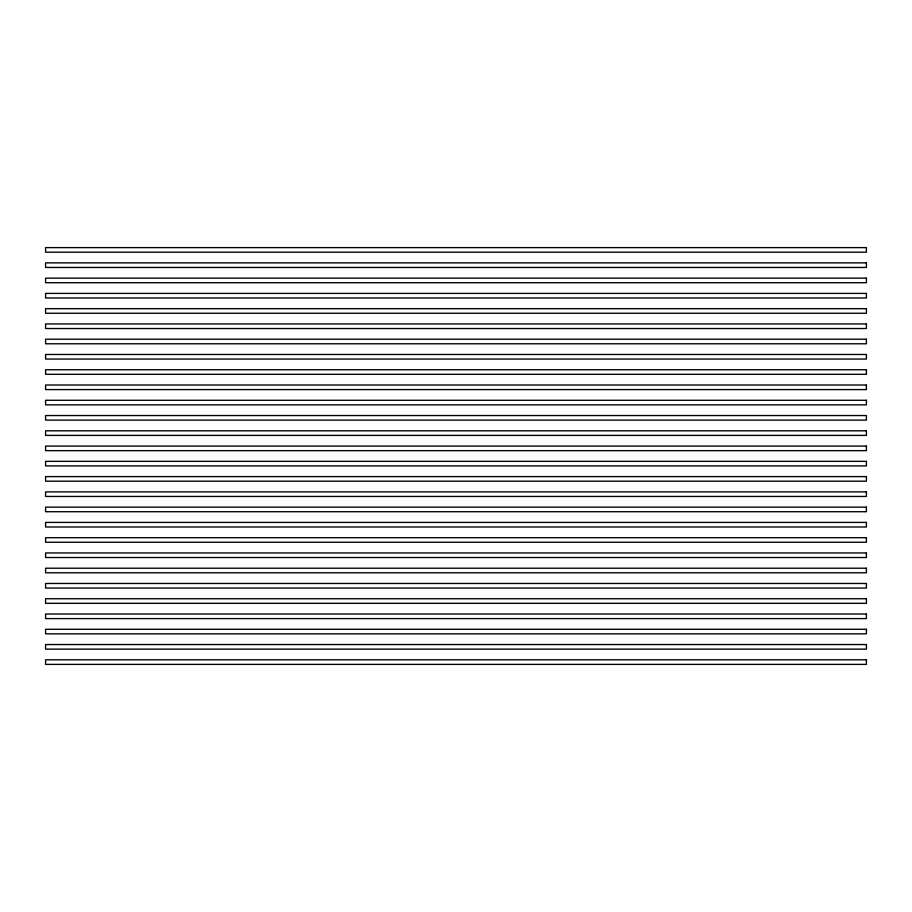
<?xml version="1.0" encoding="UTF-8"?>
<svg xmlns="http://www.w3.org/2000/svg" width="912" height="912" viewBox="0 0 912 912"><rect width="100%" height="100%" fill="white"/><g stroke="black" fill="none" stroke-linecap="round" stroke-linejoin="round"><path stroke-width="1.37" d="M866.4 247.608L45.6 247.608L45.6 252.191L866.4 252.191L866.4 247.608M866.4 262.873L45.6 262.873L45.6 267.455L866.4 267.455L866.4 262.873M866.4 278.137L45.6 278.137L45.6 282.72L866.4 282.72L866.4 278.137M866.4 293.413L45.6 293.413L45.6 297.985L866.4 297.985L866.4 293.413M866.4 308.678L45.6 308.678L45.6 313.261L866.4 313.261L866.4 308.678M866.4 323.942L45.6 323.942L45.6 328.525L866.4 328.525L866.4 323.942M866.4 339.207L45.6 339.207L45.6 343.79L866.4 343.79L866.4 339.207M866.4 354.472L45.6 354.472L45.6 359.054L866.4 359.054L866.4 354.472M866.4 369.748L45.6 369.748L45.6 374.319L866.4 374.319L866.4 369.748M866.4 385.012L45.6 385.012L45.6 389.595L866.4 389.595L866.4 385.012M866.4 400.277L45.6 400.277L45.6 404.86L866.4 404.86L866.4 400.277M866.4 415.541L45.6 415.541L45.6 420.124L866.4 420.124L866.4 415.541M866.4 430.806L45.6 430.806L45.6 435.389L866.4 435.389L866.4 430.806M866.4 446.082L45.6 446.082L45.6 450.653L866.4 450.653L866.4 446.082M866.4 461.347L45.6 461.347L45.6 465.918L866.4 465.918L866.4 461.347M866.4 476.611L45.6 476.611L45.6 481.194L866.4 481.194L866.4 476.611M866.4 491.876L45.6 491.876L45.6 496.459L866.4 496.459L866.4 491.876M866.4 507.14L45.6 507.14L45.6 511.723L866.4 511.723L866.4 507.14M866.4 522.405L45.6 522.405L45.6 526.988L866.4 526.988L866.4 522.405M866.4 537.681L45.6 537.681L45.6 542.252L866.4 542.252L866.4 537.681M866.4 552.946L45.6 552.946L45.6 557.528L866.4 557.528L866.4 552.946M866.4 568.21L45.6 568.21L45.6 572.793L866.4 572.793L866.4 568.21M866.4 583.475L45.6 583.475L45.6 588.058L866.4 588.058L866.4 583.475M866.4 598.739L45.6 598.739L45.6 603.322L866.4 603.322L866.4 598.739M866.4 614.015L45.6 614.015L45.6 618.587L866.4 618.587L866.4 614.015M866.4 629.28L45.6 629.28L45.6 633.863L866.4 633.863L866.4 629.28M866.4 644.545L45.6 644.545L45.6 649.127L866.4 649.127L866.4 644.545M866.4 659.809L45.6 659.809L45.6 664.392L866.4 664.392L866.4 659.809"/></g></svg>
